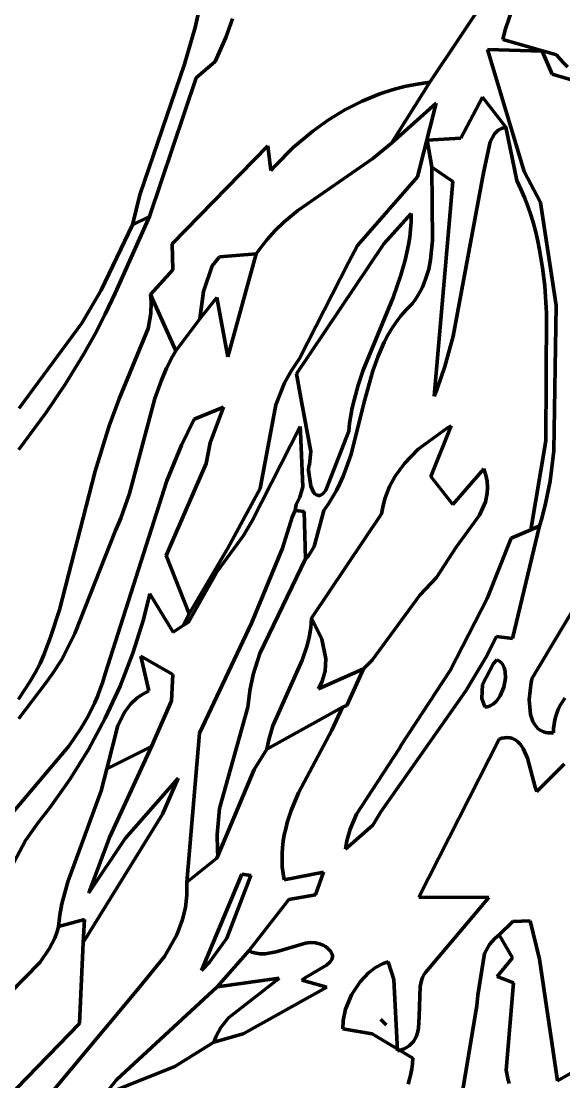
# Model space of a CAD drawing. Header units: millimetres. Extents: x 0 to 8.3, y 0 to 12.4.
# Drawn here: x 5.169 to 5.837, y 4.864 to 6.17 of the extents above; entities that cross this region are included whole.
import ezdxf

# ---------------------------------------------------------------- set-up
doc = ezdxf.new("R2010")
doc.units = ezdxf.units.MM
for name, color, linetype, lineweight in [('color#131313ff', 7, 'CONTINUOUS', 100), ('color#7c7c7cff', 7, 'CONTINUOUS', 100), ('color#c5c5c5ff', 7, 'CONTINUOUS', 100), ('color#ffffffff', 7, 'CONTINUOUS', 100)]:
    doc.layers.add(name, color=color, linetype=linetype, lineweight=lineweight)

msp = doc.modelspace()

# ---------------------------------------------------------------- linework, layer by layer
at = {"layer": 'color#131313ff'}
for p, q in [((5.6721, 6.0952), (5.8039, 6.2931)), ((5.7744, 6.1885), (5.7647, 6.1598)), ((5.7647, 6.1598), (5.7619, 6.1479)), ((5.7619, 6.1479), (5.828, 6.129)), ((5.8102, 6.1337), (5.7429, 6.1355)), ((5.7429, 6.1355), (5.7881, 5.9854)), ((5.8224, 6.1051), (5.8102, 6.1337)), ((5.828, 6.129), (5.8323, 6.1237)), ((5.8323, 6.1237), (5.8367, 6.1187)), ((5.8367, 6.1187), (5.8414, 6.1141)), ((5.9452, 6.0691), (5.8224, 6.1051)), ((5.6248, 6.0202), (5.6721, 6.0952)), ((5.7366, 6.077), (5.7102, 6.0264)), ((5.7653, 6.0401), (5.7366, 6.077)), ((5.6797, 6.0696), (5.6248, 6.0202)), ((5.6566, 5.9789), (5.6797, 6.0696)), ((5.7791, 5.9741), (5.7653, 6.0401)), ((5.7102, 6.0264), (5.6686, 6.0241)), ((5.6686, 6.0241), (5.6744, 5.9908)), ((5.6744, 5.9908), (5.6752, 5.9003)), ((5.7881, 5.9854), (5.8081, 5.9471)), ((5.5828, 5.8941), (5.6566, 5.9789)), ((5.784, 5.9637), (5.7791, 5.9741)), ((5.7884, 5.9532), (5.784, 5.9637)), ((5.7924, 5.9427), (5.7884, 5.9532)), ((5.8081, 5.9471), (5.8273, 5.8201)), ((5.6491, 5.9334), (5.6152, 5.8963)), ((5.6489, 5.9235), (5.6491, 5.9334)), ((5.7961, 5.932), (5.7924, 5.9427)), ((5.7994, 5.9213), (5.7961, 5.932)), ((5.2674, 5.8392), (5.3059, 5.9198)), ((5.3267, 5.9299), (5.2903, 5.8483)), ((5.3059, 5.9198), (5.3267, 5.9299)), ((5.6483, 5.9138), (5.6489, 5.9235)), ((5.8023, 5.9105), (5.7994, 5.9213)), ((5.6472, 5.9043), (5.6483, 5.9138)), ((5.8048, 5.8997), (5.8023, 5.9105)), ((5.6152, 5.8963), (5.5077, 5.7362)), ((5.5717, 5.8732), (5.5828, 5.8941)), ((5.6438, 5.8854), (5.6457, 5.8948)), ((5.6457, 5.8948), (5.6472, 5.9043)), ((5.6752, 5.9003), (5.6728, 5.8766)), ((5.8071, 5.8888), (5.8048, 5.8997)), ((5.6416, 5.876), (5.6438, 5.8854)), ((5.8107, 5.8668), (5.8071, 5.8888)), ((5.5116, 5.7549), (5.5717, 5.8732)), ((5.6363, 5.8576), (5.6416, 5.876)), ((5.6728, 5.8766), (5.6705, 5.865)), ((5.8133, 5.8446), (5.8107, 5.8668)), ((5.6266, 5.8303), (5.6363, 5.8576)), ((5.6672, 5.8538), (5.6651, 5.8483)), ((5.6705, 5.865), (5.6672, 5.8538)), ((5.2903, 5.8483), (5.2846, 5.8353)), ((5.6628, 5.8429), (5.6601, 5.8376)), ((5.6651, 5.8483), (5.6628, 5.8429)), ((5.8156, 5.811), (5.8133, 5.8446)), ((5.2434, 5.7983), (5.2674, 5.8392)), ((5.2846, 5.8353), (5.2725, 5.8096)), ((5.329, 5.8244), (5.3283, 5.834)), ((5.3283, 5.834), (5.3594, 5.7646)), ((5.59, 5.7404), (5.6266, 5.8303)), ((5.6537, 5.8273), (5.65, 5.8223)), ((5.6571, 5.8324), (5.6537, 5.8273)), ((5.6601, 5.8376), (5.6571, 5.8324)), ((5.3284, 5.8103), (5.329, 5.8244)), ((5.6429, 5.8151), (5.6364, 5.8076)), ((5.65, 5.8223), (5.6429, 5.8151)), ((5.8273, 5.8201), (5.8247, 5.6411)), ((5.2725, 5.8096), (5.2595, 5.7845)), ((5.3251, 5.792), (5.3284, 5.8103)), ((5.6364, 5.8076), (5.6306, 5.7998)), ((5.8148, 5.6535), (5.8156, 5.811)), ((5.1666, 5.6938), (5.2434, 5.7983)), ((5.2894, 5.7052), (5.3251, 5.792)), ((5.6252, 5.7918), (5.6203, 5.7836)), ((5.6306, 5.7998), (5.6252, 5.7918)), ((5.2595, 5.7845), (5.2456, 5.7599)), ((5.6159, 5.7752), (5.6119, 5.7666)), ((5.6203, 5.7836), (5.6159, 5.7752)), ((5.3594, 5.7646), (5.3553, 5.7575)), ((5.6119, 5.7666), (5.6082, 5.7578)), ((5.2456, 5.7599), (5.2234, 5.7238)), ((5.3553, 5.7575), (5.348, 5.7431)), ((5.5016, 5.7403), (5.5116, 5.7549)), ((5.6082, 5.7578), (5.6019, 5.7398)), ((5.348, 5.7431), (5.3416, 5.7283)), ((5.4932, 5.7249), (5.5016, 5.7403)), ((5.5077, 5.7362), (5.5139, 5.7022)), ((5.5838, 5.7221), (5.59, 5.7404)), ((5.6019, 5.7398), (5.5917, 5.7027)), ((5.2234, 5.7238), (5.1997, 5.6886)), ((5.3416, 5.7283), (5.3335, 5.7056)), ((5.4824, 5.698), (5.4932, 5.7249)), ((5.5786, 5.7035), (5.5838, 5.7221)), ((5.2772, 5.6722), (5.2894, 5.7052)), ((5.3335, 5.7056), (5.3022, 5.5885)), ((5.4629, 5.5948), (5.4824, 5.698)), ((5.5139, 5.7022), (5.5253, 5.6405)), ((5.5917, 5.7027), (5.5749, 5.637)), ((5.5764, 5.6941), (5.5786, 5.7035)), ((5.1997, 5.6886), (5.1661, 5.643)), ((5.5731, 5.675), (5.5746, 5.6846)), ((5.5746, 5.6846), (5.5764, 5.6941)), ((5.2602, 5.616), (5.2772, 5.6722)), ((5.5124, 5.6711), (5.4534, 5.5551)), ((5.5126, 5.6646), (5.5124, 5.6711)), ((5.5721, 5.6653), (5.5731, 5.675)), ((5.5155, 5.597), (5.5126, 5.6646)), ((5.5439, 5.5927), (5.5721, 5.6653)), ((5.7962, 5.5438), (5.8148, 5.6535)), ((5.5253, 5.6405), (5.5239, 5.6243)), ((5.5749, 5.637), (5.5687, 5.6188)), ((5.8247, 5.6411), (5.8199, 5.6039)), ((5.523, 5.6222), (5.5224, 5.6173)), ((5.5239, 5.6243), (5.523, 5.6222)), ((5.5687, 5.6188), (5.5652, 5.6099)), ((5.2161, 5.4454), (5.2602, 5.616)), ((5.5224, 5.6173), (5.5253, 5.5978)), ((5.5652, 5.6099), (5.5613, 5.6011)), ((5.4232, 5.5214), (5.4629, 5.5948)), ((5.5119, 5.5843), (5.5155, 5.597)), ((5.5253, 5.5978), (5.5288, 5.5905)), ((5.5422, 5.5906), (5.5439, 5.5927)), ((5.557, 5.5925), (5.5523, 5.5841)), ((5.5613, 5.6011), (5.557, 5.5925)), ((5.8199, 5.6039), (5.8143, 5.5762)), ((5.3022, 5.5885), (5.2914, 5.5581)), ((5.5073, 5.5752), (5.5119, 5.5843)), ((5.5288, 5.5905), (5.5309, 5.588)), ((5.5309, 5.588), (5.5333, 5.5865)), ((5.5333, 5.5865), (5.5347, 5.5862)), ((5.5347, 5.5862), (5.5361, 5.5863)), ((5.5361, 5.5863), (5.5375, 5.5868)), ((5.5375, 5.5868), (5.539, 5.5876)), ((5.539, 5.5876), (5.5406, 5.5888)), ((5.5406, 5.5888), (5.5422, 5.5906)), ((5.5523, 5.5841), (5.5471, 5.5759)), ((5.5061, 5.5677), (5.5073, 5.5752)), ((5.5171, 5.5667), (5.5061, 5.5677)), ((5.519, 5.5083), (5.5171, 5.5667)), ((5.5414, 5.5679), (5.5294, 5.5233)), ((5.5471, 5.5759), (5.5414, 5.5679)), ((5.8143, 5.5762), (5.8096, 5.5578)), ((5.2914, 5.5581), (5.2849, 5.5433)), ((5.4534, 5.5551), (5.4426, 5.5371)), ((5.8096, 5.5578), (5.8069, 5.5487)), ((5.2849, 5.5433), (5.235, 5.4161)), ((5.8069, 5.5487), (5.7962, 5.5438)), ((5.4426, 5.5371), (5.4101, 5.4928)), ((5.7978, 5.3611), (5.9013, 5.5343)), ((5.3755, 5.4404), (5.4232, 5.5214)), ((5.5294, 5.5233), (5.5225, 5.5117)), ((5.5225, 5.5117), (5.519, 5.5083)), ((5.4101, 5.4928), (5.3747, 5.4303)), ((5.2051, 5.4119), (5.2161, 5.4454)), ((5.3685, 5.426), (5.3755, 5.4404)), ((5.3747, 5.4303), (5.3685, 5.426)), ((5.1967, 5.39), (5.2051, 5.4119)), ((5.235, 5.4161), (5.2188, 5.3842)), ((5.1922, 5.3791), (5.1967, 5.39)), ((5.2188, 5.3842), (5.2072, 5.366)), ((5.186, 5.3679), (5.1922, 5.3791)), ((5.1658, 5.3353), (5.1795, 5.3568)), ((5.1795, 5.3568), (5.186, 5.3679)), ((5.2072, 5.366), (5.1986, 5.3543)), ((5.7965, 5.3562), (5.7978, 5.3611)), ((5.1986, 5.3543), (5.1659, 5.3116)), ((5.7941, 5.3351), (5.7965, 5.3562)), ((5.7959, 5.3163), (5.7941, 5.3351)), ((5.838, 5.3367), (5.8327, 5.3283)), ((5.4713, 5.2739), (5.5644, 5.3256)), ((5.5644, 5.3256), (5.5512, 5.2973)), ((5.8286, 5.3193), (5.827, 5.3146)), ((5.8305, 5.3239), (5.8286, 5.3193)), ((5.8327, 5.3283), (5.8305, 5.3239)), ((5.7988, 5.308), (5.7959, 5.3163)), ((5.8015, 5.3032), (5.7988, 5.308)), ((5.8248, 5.3047), (5.8242, 5.2994)), ((5.8257, 5.3097), (5.8248, 5.3047)), ((5.827, 5.3146), (5.8257, 5.3097)), ((5.5512, 5.2973), (5.5103, 5.2198)), ((5.805, 5.2993), (5.8015, 5.3032)), ((5.8071, 5.2976), (5.805, 5.2993)), ((5.8094, 5.2963), (5.8071, 5.2976)), ((5.8119, 5.2952), (5.8094, 5.2963)), ((5.8146, 5.2943), (5.8119, 5.2952)), ((5.8175, 5.2939), (5.8146, 5.2943)), ((5.8207, 5.2937), (5.8175, 5.2939)), ((5.8241, 5.2939), (5.8207, 5.2937)), ((5.8242, 5.2994), (5.8241, 5.2939)), ((5.6582, 5.0916), (5.7571, 5.2861)), ((5.7571, 5.2861), (5.7607, 5.2871)), ((5.7607, 5.2871), (5.7641, 5.2878)), ((5.7641, 5.2878), (5.7672, 5.288)), ((5.7672, 5.288), (5.7702, 5.2877)), ((5.7702, 5.2877), (5.7729, 5.2871)), ((5.7729, 5.2871), (5.7754, 5.2862)), ((5.7754, 5.2862), (5.7777, 5.2849)), ((5.7777, 5.2849), (5.7799, 5.2833)), ((5.7799, 5.2833), (5.7837, 5.2793)), ((5.7837, 5.2793), (5.7869, 5.2744)), ((5.4557, 5.2486), (5.4713, 5.2739)), ((5.7869, 5.2744), (5.7921, 5.2625)), ((5.7921, 5.2625), (5.8017, 5.2269)), ((5.8035, 5.2218), (5.8371, 5.2554)), ((5.4109, 5.1425), (5.4557, 5.2486)), ((5.8017, 5.2269), (5.8035, 5.2218)), ((5.5103, 5.2198), (5.5013, 5.1981)), ((5.5013, 5.1981), (5.4964, 5.1833)), ((5.4945, 5.1758), (5.4928, 5.1683)), ((5.4964, 5.1833), (5.4945, 5.1758)), ((5.4915, 5.1606), (5.4906, 5.1528)), ((5.4928, 5.1683), (5.4915, 5.1606)), ((5.4906, 5.1528), (5.4901, 5.145)), ((5.3727, 5.1099), (5.4096, 5.1395)), ((5.4096, 5.1395), (5.4109, 5.1425)), ((5.4901, 5.145), (5.49, 5.1371)), ((5.49, 5.1371), (5.4903, 5.129)), ((5.4903, 5.129), (5.4912, 5.1208)), ((5.4925, 5.1126), (5.541, 5.1223)), ((5.541, 5.1223), (5.5312, 5.0942)), ((5.373, 5.1046), (5.3727, 5.1099)), ((5.4406, 5.1199), (5.3908, 5.0012)), ((5.422, 5.041), (5.4515, 5.118)), ((5.4515, 5.118), (5.4406, 5.1199)), ((5.4912, 5.1208), (5.4925, 5.1126)), ((5.3728, 5.0941), (5.373, 5.1046)), ((5.371, 5.0788), (5.3728, 5.0941)), ((5.4984, 5.0884), (5.4493, 5.0252)), ((5.5312, 5.0942), (5.4984, 5.0884)), ((5.7444, 5.0909), (5.6582, 5.0916)), ((5.6665, 4.9987), (5.7444, 5.0909)), ((5.3675, 5.064), (5.371, 5.0788)), ((5.215, 5.0554), (5.2467, 5.0638)), ((5.2467, 5.0638), (5.2453, 5.0356)), ((5.3604, 5.045), (5.3675, 5.064)), ((5.774, 5.0614), (5.7572, 5.0451)), ((5.7955, 5.0621), (5.774, 5.0614)), ((5.8068, 5.015), (5.7955, 5.0621)), ((5.2102, 5.041), (5.2136, 5.0505)), ((5.2136, 5.0505), (5.215, 5.0554)), ((5.3455, 5.0182), (5.3604, 5.045)), ((5.7572, 5.0451), (5.7518, 5.0407)), ((5.2035, 5.0277), (5.2102, 5.041)), ((5.2453, 5.0356), (5.2408, 4.9359)), ((5.4006, 5.0112), (5.422, 5.041)), ((5.7454, 5.0333), (5.7394, 5.0222)), ((5.7518, 5.0407), (5.7454, 5.0333)), ((5.1925, 5.0113), (5.2035, 5.0277)), ((5.313, 4.9784), (5.3455, 5.0182)), ((5.4493, 5.0252), (5.4101, 4.9808)), ((5.7394, 5.0222), (5.731, 4.9708)), ((5.1256, 4.9433), (5.1925, 5.0113)), ((5.3908, 5.0012), (5.4006, 5.0112)), ((5.5966, 4.9981), (5.6052, 5.0047)), ((5.6052, 5.0047), (5.6144, 5.0096)), ((5.6144, 5.0096), (5.6207, 5.0117)), ((5.6207, 5.0117), (5.6276, 4.9899)), ((5.8289, 4.8651), (5.8068, 5.015)), ((5.5863, 4.9872), (5.5966, 4.9981)), ((5.6618, 4.9888), (5.6631, 4.9923)), ((5.6631, 4.9923), (5.6646, 4.9956)), ((5.6646, 4.9956), (5.6665, 4.9987)), ((5.1799, 4.8191), (5.313, 4.9784)), ((5.4101, 4.9808), (5.2861, 4.8663)), ((5.5757, 4.9711), (5.5863, 4.9872)), ((5.6276, 4.9899), (5.632, 4.9022)), ((5.659, 4.945), (5.6601, 4.9814)), ((5.6601, 4.9814), (5.6618, 4.9888)), ((5.5683, 4.9535), (5.5757, 4.9711)), ((5.731, 4.9708), (5.7296, 4.958)), ((5.5652, 4.9394), (5.5683, 4.9535)), ((5.7296, 4.958), (5.7022, 4.7929)), ((5.5647, 4.9292), (5.5652, 4.9394)), ((5.6116, 4.9407), (5.6141, 4.9383)), ((5.6182, 4.9343), (5.6116, 4.9407)), ((5.6141, 4.9383), (5.6182, 4.9343)), ((5.6579, 4.9296), (5.659, 4.945)), ((5.2408, 4.9359), (5.0982, 4.7895)), ((5.601, 4.923), (5.5647, 4.9292)), ((5.6562, 4.9227), (5.6579, 4.9296)), ((5.9522, 4.9365), (5.8289, 4.8651)), ((5.6511, 4.8933), (5.601, 4.923)), ((5.6495, 4.911), (5.6517, 4.9136)), ((5.6517, 4.9136), (5.6535, 4.9164)), ((5.6535, 4.9164), (5.655, 4.9194)), ((5.655, 4.9194), (5.6562, 4.9227)), ((5.632, 4.9022), (5.6365, 4.9033)), ((5.6365, 4.9033), (5.6404, 4.9048)), ((5.6404, 4.9048), (5.6439, 4.9066)), ((5.6439, 4.9066), (5.6469, 4.9087)), ((5.6469, 4.9087), (5.6495, 4.911)), ((5.6497, 4.88), (5.6506, 4.8866)), ((5.6506, 4.8866), (5.6511, 4.8933)), ((5.647, 4.8674), (5.6485, 4.8737)), ((5.6485, 4.8737), (5.6497, 4.88)), ((5.2861, 4.8663), (5.2717, 4.8484)), ((5.6451, 4.8613), (5.647, 4.8674))]:
    msp.add_line(p, q, dxfattribs=at)
at = {"layer": 'color#7c7c7cff'}
for p, q in [((5.3829, 6.1628), (5.387, 6.1813)), ((5.4289, 6.1734), (5.4207, 6.1504)), ((5.37, 6.1174), (5.3829, 6.1628)), ((5.4207, 6.1504), (5.4076, 6.1208)), ((5.3148, 5.9566), (5.37, 6.1174)), ((5.4076, 6.1208), (5.3844, 6.1008)), ((5.3844, 6.1008), (5.3267, 5.9299)), ((5.6721, 6.0952), (5.6248, 6.0202)), ((5.6255, 6.0858), (5.6407, 6.0899)), ((5.6407, 6.0899), (5.6563, 6.093)), ((5.6563, 6.093), (5.6721, 6.0952)), ((5.5886, 6.0719), (5.6105, 6.0808)), ((5.6105, 6.0808), (5.6255, 6.0858)), ((5.7102, 6.0264), (5.7366, 6.077)), ((5.7366, 6.077), (5.7653, 6.0401)), ((5.5675, 6.0612), (5.5886, 6.0719)), ((5.528, 6.0351), (5.5473, 6.0489)), ((5.5473, 6.0489), (5.5675, 6.0612)), ((5.7562, 6.0361), (5.7514, 6.0316)), ((5.7603, 6.0384), (5.7562, 6.0361)), ((5.7653, 6.0401), (5.7603, 6.0384)), ((5.5037, 6.0148), (5.528, 6.0351)), ((5.6686, 6.0241), (5.7102, 6.0264)), ((5.6744, 5.9908), (5.6686, 6.0241)), ((5.7514, 6.0316), (5.7463, 6.022)), ((5.3548, 5.8963), (5.4727, 6.0169)), ((5.4727, 6.0169), (5.4761, 5.9864)), ((5.4814, 5.9923), (5.5037, 6.0148)), ((5.6248, 6.0202), (5.6019, 6.0013)), ((5.7463, 6.022), (5.7381, 5.9835)), ((5.6019, 6.0013), (5.5094, 5.9371)), ((5.4761, 5.9864), (5.4814, 5.9923)), ((5.7003, 5.973), (5.6744, 5.9908)), ((5.7381, 5.9835), (5.7006, 5.7826)), ((5.6774, 5.7087), (5.7003, 5.973)), ((5.3059, 5.9198), (5.3148, 5.9566)), ((5.5094, 5.9371), (5.4923, 5.9228)), ((5.3267, 5.9299), (5.3059, 5.9198)), ((5.4923, 5.9228), (5.4817, 5.9126)), ((5.4817, 5.9126), (5.4717, 5.9017)), ((5.3554, 5.8644), (5.3548, 5.8963)), ((5.4717, 5.9017), (5.4625, 5.89)), ((5.413, 5.8803), (5.404, 5.8692)), ((5.4583, 5.8838), (5.413, 5.8803)), ((5.4625, 5.89), (5.4583, 5.8838)), ((5.404, 5.8692), (5.3932, 5.8375)), ((5.3283, 5.834), (5.3554, 5.8644)), ((5.3594, 5.7646), (5.3283, 5.834)), ((5.3932, 5.8375), (5.3887, 5.8038)), ((5.3887, 5.8038), (5.3594, 5.7646)), ((5.7006, 5.7826), (5.6903, 5.7453)), ((5.6903, 5.7453), (5.6809, 5.7177)), ((5.6809, 5.7177), (5.6774, 5.7087)), ((5.3819, 5.6804), (5.4181, 5.6949)), ((5.4181, 5.6949), (5.4016, 5.651)), ((5.3664, 5.6482), (5.3819, 5.6804)), ((5.3481, 5.6044), (5.3664, 5.6482)), ((5.4016, 5.651), (5.3968, 5.6256)), ((5.3968, 5.6256), (5.3473, 5.5125)), ((5.2725, 5.3667), (5.3481, 5.6044)), ((5.5025, 5.5597), (5.5061, 5.5677)), ((5.5061, 5.5677), (5.5171, 5.5667)), ((5.5171, 5.5667), (5.519, 5.5083)), ((5.4905, 5.5214), (5.5025, 5.5597)), ((5.4525, 5.4291), (5.4905, 5.5214)), ((5.3473, 5.5125), (5.3755, 5.4404)), ((5.519, 5.5083), (5.4626, 5.3915)), ((5.3274, 5.465), (5.3194, 5.4333)), ((5.3562, 5.4179), (5.3274, 5.465)), ((5.3755, 5.4404), (5.3685, 5.426)), ((5.5254, 5.4233), (5.5263, 5.4353)), ((5.5263, 5.4353), (5.539, 5.4091)), ((5.3194, 5.4333), (5.3063, 5.3918)), ((5.3685, 5.426), (5.3562, 5.4179)), ((5.3883, 5.2936), (5.4525, 5.4291)), ((5.5235, 5.4115), (5.5254, 5.4233)), ((5.5206, 5.4001), (5.5235, 5.4115)), ((5.539, 5.4091), (5.5441, 5.385)), ((5.5149, 5.3834), (5.5206, 5.4001)), ((5.3063, 5.3918), (5.2906, 5.3513)), ((5.4626, 5.3915), (5.4546, 5.3657)), ((5.4788, 5.3023), (5.5149, 5.3834)), ((5.5441, 5.385), (5.5431, 5.3698)), ((5.535, 5.3482), (5.5902, 5.3728)), ((5.5431, 5.3698), (5.5395, 5.3574)), ((5.5902, 5.3728), (5.5698, 5.3276)), ((5.2689, 5.3554), (5.2725, 5.3667)), ((5.4546, 5.3657), (5.4504, 5.3458)), ((5.5395, 5.3574), (5.535, 5.3482)), ((5.2627, 5.3385), (5.2659, 5.3468)), ((5.2659, 5.3468), (5.2689, 5.3554)), ((5.2906, 5.3513), (5.2724, 5.3118)), ((5.4504, 5.3458), (5.4487, 5.3322)), ((5.2512, 5.3145), (5.2591, 5.3303)), ((5.2591, 5.3303), (5.2627, 5.3385)), ((5.4487, 5.3322), (5.4481, 5.3254)), ((5.4481, 5.3254), (5.4132, 5.2007)), ((5.5644, 5.3256), (5.4713, 5.2739)), ((5.5698, 5.3276), (5.5644, 5.3256)), ((5.2423, 5.2993), (5.2512, 5.3145)), ((5.2724, 5.3118), (5.2518, 5.2735)), ((5.2276, 5.2774), (5.2423, 5.2993)), ((5.3727, 5.1099), (5.3883, 5.2936)), ((5.4737, 5.2854), (5.4788, 5.3023)), ((5.4713, 5.2739), (5.4737, 5.2854)), ((5.1532, 5.1895), (5.2276, 5.2774)), ((5.2518, 5.2735), (5.2289, 5.2365)), ((5.2743, 5.2497), (5.3293, 5.277)), ((5.3293, 5.277), (5.2777, 5.1648)), ((5.2674, 5.2225), (5.2743, 5.2497)), ((5.2289, 5.2365), (5.2037, 5.201)), ((5.297, 5.1637), (5.3623, 5.2382)), ((5.3623, 5.2382), (5.3427, 5.1938)), ((5.2263, 5.1104), (5.2674, 5.2225)), ((5.2037, 5.201), (5.1903, 5.1839)), ((5.4132, 5.2007), (5.4102, 5.1685)), ((5.3427, 5.1938), (5.2453, 5.0356)), ((5.1903, 5.1839), (5.1741, 5.1613)), ((5.1741, 5.1613), (5.122, 5.0632)), ((5.2777, 5.1648), (5.2523, 5.0966)), ((5.2523, 5.0966), (5.297, 5.1637)), ((5.4102, 5.1685), (5.4104, 5.149)), ((5.4104, 5.149), (5.4109, 5.1425)), ((5.4096, 5.1395), (5.3727, 5.1099)), ((5.4109, 5.1425), (5.4096, 5.1395)), ((5.2191, 5.0834), (5.2263, 5.1104)), ((5.2166, 5.0695), (5.2191, 5.0834)), ((5.215, 5.0554), (5.2166, 5.0695)), ((5.2467, 5.0638), (5.215, 5.0554)), ((5.2453, 5.0356), (5.2467, 5.0638)), ((5.4101, 4.9808), (5.4864, 4.9915)), ((5.4864, 4.9915), (5.4835, 4.989)), ((5.2861, 4.8663), (5.4101, 4.9808)), ((5.4835, 4.989), (5.4241, 4.943)), ((5.4241, 4.943), (5.4145, 4.9309)), ((5.4145, 4.9309), (5.4088, 4.9204)), ((5.4059, 4.9127), (5.3581, 4.8829)), ((5.4088, 4.9204), (5.4059, 4.9127)), ((5.3581, 4.8829), (5.2717, 4.8484)), ((5.2717, 4.8484), (5.2861, 4.8663))]:
    msp.add_line(p, q, dxfattribs=at)
at = {"layer": 'color#c5c5c5ff'}
for p, q in [((5.404, 5.8692), (5.413, 5.8803)), ((5.413, 5.8803), (5.4583, 5.8838)), ((5.4583, 5.8838), (5.4234, 5.7571)), ((5.3932, 5.8375), (5.404, 5.8692)), ((5.3887, 5.8038), (5.3932, 5.8375)), ((5.4099, 5.8301), (5.3887, 5.8038)), ((5.4234, 5.7571), (5.4099, 5.8301)), ((5.698, 5.6722), (5.6731, 5.6096)), ((5.6937, 5.6697), (5.698, 5.6722)), ((5.6576, 5.6434), (5.6937, 5.6697)), ((5.6406, 5.6258), (5.6576, 5.6434)), ((5.6292, 5.61), (5.6406, 5.6258)), ((5.7002, 5.5753), (5.7382, 5.6192)), ((5.7382, 5.6192), (5.7409, 5.6113)), ((5.6223, 5.5971), (5.6292, 5.61)), ((5.6731, 5.6096), (5.7002, 5.5753)), ((5.7409, 5.6113), (5.7424, 5.6037)), ((5.6169, 5.5834), (5.6223, 5.5971)), ((5.7424, 5.6037), (5.7429, 5.5962)), ((5.7429, 5.5962), (5.7425, 5.589)), ((5.6143, 5.5737), (5.6169, 5.5834)), ((5.7403, 5.5785), (5.7331, 5.5619)), ((5.7425, 5.589), (5.7403, 5.5785)), ((5.6125, 5.5635), (5.6143, 5.5737)), ((5.5263, 5.4353), (5.6125, 5.5635)), ((5.7331, 5.5619), (5.7044, 5.5225)), ((5.7719, 5.5336), (5.7962, 5.5438)), ((5.8069, 5.5487), (5.7735, 5.4102)), ((5.7962, 5.5438), (5.8069, 5.5487)), ((5.7423, 5.4594), (5.7719, 5.5336)), ((5.7044, 5.5225), (5.6802, 5.4851)), ((5.6802, 5.4851), (5.6598, 5.4633)), ((5.6598, 5.4633), (5.6008, 5.3834)), ((5.6968, 5.3706), (5.7423, 5.4594)), ((5.539, 5.4091), (5.5263, 5.4353)), ((5.5441, 5.385), (5.539, 5.4091)), ((5.7541, 5.4126), (5.741, 5.3868)), ((5.7735, 5.4102), (5.7541, 5.4126)), ((5.3161, 5.3883), (5.3556, 5.3656)), ((5.3259, 5.3455), (5.3161, 5.3883)), ((5.5431, 5.3698), (5.5441, 5.385)), ((5.6008, 5.3834), (5.5902, 5.3728)), ((5.741, 5.3868), (5.7162, 5.3458)), ((5.7501, 5.3793), (5.7546, 5.3837)), ((5.7546, 5.3837), (5.7567, 5.3827)), ((5.7567, 5.3827), (5.7585, 5.3815)), ((5.5902, 5.3728), (5.535, 5.3482)), ((5.5395, 5.3574), (5.5431, 5.3698)), ((5.6368, 5.2785), (5.6968, 5.3706)), ((5.7367, 5.3536), (5.7501, 5.3793)), ((5.7585, 5.3815), (5.7601, 5.38)), ((5.7601, 5.38), (5.7615, 5.3783)), ((5.7615, 5.3783), (5.7635, 5.3742)), ((5.7635, 5.3742), (5.7647, 5.3694)), ((5.3556, 5.3656), (5.3539, 5.3331)), ((5.535, 5.3482), (5.5395, 5.3574)), ((5.7651, 5.3613), (5.7631, 5.35)), ((5.7647, 5.3694), (5.7651, 5.3613)), ((5.3185, 5.3415), (5.3259, 5.3455)), ((5.7162, 5.3458), (5.6117, 5.1966)), ((5.736, 5.336), (5.7367, 5.3536)), ((5.7631, 5.35), (5.7586, 5.3393)), ((5.3035, 5.329), (5.3119, 5.3369)), ((5.3119, 5.3369), (5.3185, 5.3415)), ((5.3539, 5.3331), (5.3293, 5.277)), ((5.7397, 5.3259), (5.736, 5.336)), ((5.7539, 5.3327), (5.7503, 5.3294)), ((5.7586, 5.3393), (5.7539, 5.3327)), ((5.2877, 5.3031), (5.2965, 5.3199)), ((5.2965, 5.3199), (5.3035, 5.329)), ((5.7419, 5.3259), (5.7397, 5.3259)), ((5.7441, 5.3263), (5.7419, 5.3259)), ((5.7463, 5.327), (5.7441, 5.3263)), ((5.7503, 5.3294), (5.7463, 5.327)), ((5.2743, 5.2497), (5.2877, 5.3031)), ((5.6343, 5.2742), (5.6368, 5.2785)), ((5.3293, 5.277), (5.2743, 5.2497)), ((5.5816, 5.1937), (5.6343, 5.2742)), ((5.5738, 5.1753), (5.5816, 5.1937)), ((5.6117, 5.1966), (5.6018, 5.1801)), ((5.6018, 5.1801), (5.5683, 5.1506)), ((5.5698, 5.1608), (5.5738, 5.1753)), ((5.5683, 5.1506), (5.5698, 5.1608)), ((5.3908, 5.0012), (5.4406, 5.1199)), ((5.4515, 5.118), (5.422, 5.041)), ((5.4406, 5.1199), (5.4515, 5.118)), ((5.7518, 5.0407), (5.7572, 5.0451)), ((5.7572, 5.0451), (5.7735, 5.0169)), ((5.422, 5.041), (5.4006, 5.0112)), ((5.4827, 5.024), (5.5188, 5.0348)), ((5.5188, 5.0348), (5.5251, 5.0354)), ((5.5251, 5.0354), (5.5314, 5.035)), ((5.5314, 5.035), (5.5345, 5.0344)), ((5.5345, 5.0344), (5.5375, 5.0335)), ((5.5375, 5.0335), (5.5406, 5.0322)), ((5.5406, 5.0322), (5.5436, 5.0306)), ((5.5436, 5.0306), (5.5461, 5.0286)), ((5.7394, 5.0222), (5.7454, 5.0333)), ((5.7454, 5.0333), (5.7518, 5.0407)), ((5.4101, 4.9808), (5.4493, 5.0252)), ((5.4493, 5.0252), (5.4526, 5.0238)), ((5.4526, 5.0238), (5.456, 5.0227)), ((5.456, 5.0227), (5.4626, 5.0216)), ((5.4626, 5.0216), (5.4693, 5.0216)), ((5.4693, 5.0216), (5.4827, 5.024)), ((5.5461, 5.0286), (5.5482, 5.0266)), ((5.5482, 5.0266), (5.5498, 5.0248)), ((5.5498, 5.0248), (5.5509, 5.023)), ((5.5509, 5.023), (5.5517, 5.0212)), ((5.5522, 5.0179), (5.5513, 5.0148)), ((5.5517, 5.0212), (5.5521, 5.0196)), ((5.5521, 5.0196), (5.5522, 5.0179)), ((5.731, 4.9708), (5.7394, 5.0222)), ((5.7735, 5.0169), (5.7549, 4.9937)), ((5.4006, 5.0112), (5.3908, 5.0012)), ((5.5448, 5.0078), (5.5175, 4.9916)), ((5.5493, 5.0119), (5.5448, 5.0078)), ((5.5513, 5.0148), (5.5493, 5.0119)), ((5.4864, 4.9915), (5.4101, 4.9808)), ((5.4835, 4.989), (5.4864, 4.9915)), ((5.5175, 4.9916), (5.5145, 4.9891)), ((5.7549, 4.9937), (5.7748, 4.9859)), ((5.4241, 4.943), (5.4835, 4.989)), ((5.545, 4.9806), (5.4421, 4.9229)), ((5.5145, 4.9891), (5.545, 4.9806)), ((5.7748, 4.9859), (5.766, 4.8784)), ((5.7296, 4.958), (5.731, 4.9708)), ((5.7022, 4.7929), (5.7296, 4.958)), ((5.4145, 4.9309), (5.4241, 4.943)), ((5.6116, 4.9407), (5.6182, 4.9343)), ((5.6141, 4.9383), (5.6116, 4.9407)), ((5.6182, 4.9343), (5.6141, 4.9383)), ((5.4088, 4.9204), (5.4145, 4.9309)), ((5.4421, 4.9229), (5.4059, 4.9127)), ((5.4059, 4.9127), (5.4088, 4.9204)), ((5.766, 4.8784), (5.7683, 4.866)), ((5.7683, 4.866), (5.7695, 4.8618))]:
    msp.add_line(p, q, dxfattribs=at)
at = {"layer": 'color#ffffffff'}
for p, q in [((5.8039, 6.2931), (5.6721, 6.0952)), ((5.387, 6.1813), (5.3829, 6.1628)), ((5.7647, 6.1598), (5.7744, 6.1885)), ((5.4207, 6.1504), (5.4289, 6.1734)), ((5.3829, 6.1628), (5.37, 6.1174)), ((5.7619, 6.1479), (5.7647, 6.1598)), ((5.4076, 6.1208), (5.4207, 6.1504)), ((5.828, 6.129), (5.7619, 6.1479)), ((5.7881, 5.9854), (5.7429, 6.1355)), ((5.7429, 6.1355), (5.8102, 6.1337)), ((5.8102, 6.1337), (5.8224, 6.1051)), ((5.8323, 6.1237), (5.828, 6.129)), ((5.37, 6.1174), (5.3148, 5.9566)), ((5.3844, 6.1008), (5.4076, 6.1208)), ((5.8367, 6.1187), (5.8323, 6.1237)), ((5.8414, 6.1141), (5.8367, 6.1187)), ((5.8224, 6.1051), (5.9452, 6.0691)), ((5.3267, 5.9299), (5.3844, 6.1008)), ((5.6407, 6.0899), (5.6255, 6.0858)), ((5.6563, 6.093), (5.6407, 6.0899)), ((5.6721, 6.0952), (5.6563, 6.093)), ((5.6105, 6.0808), (5.5886, 6.0719)), ((5.6255, 6.0858), (5.6105, 6.0808)), ((5.5886, 6.0719), (5.5675, 6.0612)), ((5.6248, 6.0202), (5.6797, 6.0696)), ((5.6797, 6.0696), (5.6566, 5.9789)), ((5.5473, 6.0489), (5.528, 6.0351)), ((5.5675, 6.0612), (5.5473, 6.0489)), ((5.7514, 6.0316), (5.7562, 6.0361)), ((5.7562, 6.0361), (5.7603, 6.0384)), ((5.7603, 6.0384), (5.7653, 6.0401)), ((5.7653, 6.0401), (5.7791, 5.9741)), ((5.528, 6.0351), (5.5037, 6.0148)), ((5.7463, 6.022), (5.7514, 6.0316)), ((5.4727, 6.0169), (5.3548, 5.8963)), ((5.4761, 5.9864), (5.4727, 6.0169)), ((5.5037, 6.0148), (5.4814, 5.9923)), ((5.6019, 6.0013), (5.6248, 6.0202)), ((5.7381, 5.9835), (5.7463, 6.022)), ((5.5094, 5.9371), (5.6019, 6.0013)), ((5.4814, 5.9923), (5.4761, 5.9864)), ((5.6752, 5.9003), (5.6744, 5.9908)), ((5.6744, 5.9908), (5.7003, 5.973)), ((5.7006, 5.7826), (5.7381, 5.9835)), ((5.8081, 5.9471), (5.7881, 5.9854)), ((5.6566, 5.9789), (5.5828, 5.8941)), ((5.7003, 5.973), (5.6774, 5.7087)), ((5.7791, 5.9741), (5.784, 5.9637)), ((5.784, 5.9637), (5.7884, 5.9532)), ((5.3148, 5.9566), (5.3059, 5.9198)), ((5.7884, 5.9532), (5.7924, 5.9427)), ((5.8273, 5.8201), (5.8081, 5.9471)), ((5.4923, 5.9228), (5.5094, 5.9371)), ((5.6152, 5.8963), (5.6491, 5.9334)), ((5.6491, 5.9334), (5.6489, 5.9235)), ((5.7924, 5.9427), (5.7961, 5.932)), ((5.7961, 5.932), (5.7994, 5.9213)), ((5.3059, 5.9198), (5.2674, 5.8392)), ((5.2903, 5.8483), (5.3267, 5.9299)), ((5.4817, 5.9126), (5.4923, 5.9228)), ((5.6489, 5.9235), (5.6483, 5.9138)), ((5.7994, 5.9213), (5.8023, 5.9105)), ((5.4717, 5.9017), (5.4817, 5.9126)), ((5.6483, 5.9138), (5.6472, 5.9043)), ((5.8023, 5.9105), (5.8048, 5.8997)), ((5.3548, 5.8963), (5.3554, 5.8644)), ((5.4625, 5.89), (5.4717, 5.9017)), ((5.5077, 5.7362), (5.6152, 5.8963)), ((5.5828, 5.8941), (5.5717, 5.8732)), ((5.6457, 5.8948), (5.6438, 5.8854)), ((5.6472, 5.9043), (5.6457, 5.8948)), ((5.6728, 5.8766), (5.6752, 5.9003)), ((5.8048, 5.8997), (5.8071, 5.8888)), ((5.4234, 5.7571), (5.4583, 5.8838)), ((5.4583, 5.8838), (5.4625, 5.89)), ((5.6438, 5.8854), (5.6416, 5.876)), ((5.8071, 5.8888), (5.8107, 5.8668)), ((5.5717, 5.8732), (5.5116, 5.7549)), ((5.6416, 5.876), (5.6363, 5.8576)), ((5.6705, 5.865), (5.6728, 5.8766)), ((5.8107, 5.8668), (5.8133, 5.8446)), ((5.3554, 5.8644), (5.3283, 5.834)), ((5.6363, 5.8576), (5.6266, 5.8303)), ((5.6651, 5.8483), (5.6672, 5.8538)), ((5.6672, 5.8538), (5.6705, 5.865)), ((5.2846, 5.8353), (5.2903, 5.8483)), ((5.6601, 5.8376), (5.6628, 5.8429)), ((5.6628, 5.8429), (5.6651, 5.8483)), ((5.8133, 5.8446), (5.8156, 5.811)), ((5.2674, 5.8392), (5.2434, 5.7983)), ((5.2725, 5.8096), (5.2846, 5.8353)), ((5.3283, 5.834), (5.329, 5.8244)), ((5.3887, 5.8038), (5.4099, 5.8301)), ((5.4099, 5.8301), (5.4234, 5.7571)), ((5.6266, 5.8303), (5.59, 5.7404)), ((5.65, 5.8223), (5.6537, 5.8273)), ((5.6537, 5.8273), (5.6571, 5.8324)), ((5.6571, 5.8324), (5.6601, 5.8376)), ((5.329, 5.8244), (5.3284, 5.8103)), ((5.6364, 5.8076), (5.6429, 5.8151)), ((5.6429, 5.8151), (5.65, 5.8223)), ((5.8247, 5.6411), (5.8273, 5.8201)), ((5.2595, 5.7845), (5.2725, 5.8096)), ((5.3284, 5.8103), (5.3251, 5.792)), ((5.3594, 5.7646), (5.3887, 5.8038)), ((5.6306, 5.7998), (5.6364, 5.8076)), ((5.8156, 5.811), (5.8148, 5.6535)), ((5.2434, 5.7983), (5.1666, 5.6938)), ((5.3251, 5.792), (5.2894, 5.7052)), ((5.6203, 5.7836), (5.6252, 5.7918)), ((5.6252, 5.7918), (5.6306, 5.7998)), ((5.2456, 5.7599), (5.2595, 5.7845)), ((5.6119, 5.7666), (5.6159, 5.7752)), ((5.6159, 5.7752), (5.6203, 5.7836)), ((5.6903, 5.7453), (5.7006, 5.7826)), ((5.3553, 5.7575), (5.3594, 5.7646)), ((5.6082, 5.7578), (5.6119, 5.7666)), ((5.2234, 5.7238), (5.2456, 5.7599)), ((5.348, 5.7431), (5.3553, 5.7575)), ((5.5116, 5.7549), (5.5016, 5.7403)), ((5.6019, 5.7398), (5.6082, 5.7578)), ((5.3416, 5.7283), (5.348, 5.7431)), ((5.5016, 5.7403), (5.4932, 5.7249)), ((5.5139, 5.7022), (5.5077, 5.7362)), ((5.59, 5.7404), (5.5838, 5.7221)), ((5.5917, 5.7027), (5.6019, 5.7398)), ((5.6809, 5.7177), (5.6903, 5.7453)), ((5.1997, 5.6886), (5.2234, 5.7238)), ((5.3335, 5.7056), (5.3416, 5.7283)), ((5.4932, 5.7249), (5.4824, 5.698)), ((5.5838, 5.7221), (5.5786, 5.7035)), ((5.6774, 5.7087), (5.6809, 5.7177)), ((5.2894, 5.7052), (5.2772, 5.6722)), ((5.3022, 5.5885), (5.3335, 5.7056)), ((5.4824, 5.698), (5.4629, 5.5948)), ((5.5253, 5.6405), (5.5139, 5.7022)), ((5.5749, 5.637), (5.5917, 5.7027)), ((5.5786, 5.7035), (5.5764, 5.6941)), ((5.1661, 5.643), (5.1997, 5.6886)), ((5.4181, 5.6949), (5.3819, 5.6804)), ((5.4016, 5.651), (5.4181, 5.6949)), ((5.5746, 5.6846), (5.5731, 5.675)), ((5.5764, 5.6941), (5.5746, 5.6846)), ((5.2772, 5.6722), (5.2602, 5.616)), ((5.3819, 5.6804), (5.3664, 5.6482)), ((5.4534, 5.5551), (5.5124, 5.6711)), ((5.5124, 5.6711), (5.5126, 5.6646)), ((5.5731, 5.675), (5.5721, 5.6653)), ((5.6731, 5.6096), (5.698, 5.6722)), ((5.698, 5.6722), (5.6937, 5.6697)), ((5.5126, 5.6646), (5.5155, 5.597)), ((5.5721, 5.6653), (5.5439, 5.5927)), ((5.6937, 5.6697), (5.6576, 5.6434)), ((5.3664, 5.6482), (5.3481, 5.6044)), ((5.3968, 5.6256), (5.4016, 5.651)), ((5.8148, 5.6535), (5.7962, 5.5438)), ((5.5239, 5.6243), (5.5253, 5.6405)), ((5.5687, 5.6188), (5.5749, 5.637)), ((5.6576, 5.6434), (5.6406, 5.6258)), ((5.8199, 5.6039), (5.8247, 5.6411)), ((5.3473, 5.5125), (5.3968, 5.6256)), ((5.5224, 5.6173), (5.523, 5.6222)), ((5.523, 5.6222), (5.5239, 5.6243)), ((5.5652, 5.6099), (5.5687, 5.6188)), ((5.6406, 5.6258), (5.6292, 5.61)), ((5.7382, 5.6192), (5.7002, 5.5753)), ((5.7409, 5.6113), (5.7382, 5.6192)), ((5.2602, 5.616), (5.2161, 5.4454)), ((5.5253, 5.5978), (5.5224, 5.6173)), ((5.5613, 5.6011), (5.5652, 5.6099)), ((5.6292, 5.61), (5.6223, 5.5971)), ((5.7002, 5.5753), (5.6731, 5.6096)), ((5.7424, 5.6037), (5.7409, 5.6113)), ((5.3481, 5.6044), (5.2725, 5.3667)), ((5.4629, 5.5948), (5.4232, 5.5214)), ((5.5155, 5.597), (5.5119, 5.5843)), ((5.5288, 5.5905), (5.5253, 5.5978)), ((5.5439, 5.5927), (5.5422, 5.5906)), ((5.5523, 5.5841), (5.557, 5.5925)), ((5.557, 5.5925), (5.5613, 5.6011)), ((5.6223, 5.5971), (5.6169, 5.5834)), ((5.7429, 5.5962), (5.7424, 5.6037)), ((5.7425, 5.589), (5.7429, 5.5962)), ((5.8143, 5.5762), (5.8199, 5.6039)), ((5.2914, 5.5581), (5.3022, 5.5885)), ((5.5119, 5.5843), (5.5073, 5.5752)), ((5.5309, 5.588), (5.5288, 5.5905)), ((5.5333, 5.5865), (5.5309, 5.588)), ((5.5347, 5.5862), (5.5333, 5.5865)), ((5.5361, 5.5863), (5.5347, 5.5862)), ((5.5375, 5.5868), (5.5361, 5.5863)), ((5.539, 5.5876), (5.5375, 5.5868)), ((5.5406, 5.5888), (5.539, 5.5876)), ((5.5422, 5.5906), (5.5406, 5.5888)), ((5.5471, 5.5759), (5.5523, 5.5841)), ((5.6169, 5.5834), (5.6143, 5.5737)), ((5.7331, 5.5619), (5.7403, 5.5785)), ((5.7403, 5.5785), (5.7425, 5.589)), ((5.5061, 5.5677), (5.5025, 5.5597)), ((5.5073, 5.5752), (5.5061, 5.5677)), ((5.5294, 5.5233), (5.5414, 5.5679)), ((5.5414, 5.5679), (5.5471, 5.5759)), ((5.6143, 5.5737), (5.6125, 5.5635)), ((5.8096, 5.5578), (5.8143, 5.5762)), ((5.2849, 5.5433), (5.2914, 5.5581)), ((5.4426, 5.5371), (5.4534, 5.5551)), ((5.5025, 5.5597), (5.4905, 5.5214)), ((5.6125, 5.5635), (5.5263, 5.4353)), ((5.7044, 5.5225), (5.7331, 5.5619)), ((5.8069, 5.5487), (5.8096, 5.5578)), ((5.235, 5.4161), (5.2849, 5.5433)), ((5.7962, 5.5438), (5.7719, 5.5336)), ((5.7735, 5.4102), (5.8069, 5.5487)), ((5.4101, 5.4928), (5.4426, 5.5371)), ((5.7719, 5.5336), (5.7423, 5.4594)), ((5.9013, 5.5343), (5.7978, 5.3611)), ((5.4232, 5.5214), (5.3755, 5.4404)), ((5.4905, 5.5214), (5.4525, 5.4291)), ((5.5225, 5.5117), (5.5294, 5.5233)), ((5.6802, 5.4851), (5.7044, 5.5225)), ((5.3755, 5.4404), (5.3473, 5.5125)), ((5.4626, 5.3915), (5.519, 5.5083)), ((5.519, 5.5083), (5.5225, 5.5117)), ((5.3747, 5.4303), (5.4101, 5.4928)), ((5.6598, 5.4633), (5.6802, 5.4851)), ((5.3194, 5.4333), (5.3274, 5.465)), ((5.3274, 5.465), (5.3562, 5.4179)), ((5.6008, 5.3834), (5.6598, 5.4633)), ((5.7423, 5.4594), (5.6968, 5.3706)), ((5.2161, 5.4454), (5.2051, 5.4119)), ((5.5263, 5.4353), (5.5254, 5.4233)), ((5.3063, 5.3918), (5.3194, 5.4333)), ((5.3562, 5.4179), (5.3685, 5.426)), ((5.3685, 5.426), (5.3747, 5.4303)), ((5.4525, 5.4291), (5.3883, 5.2936)), ((5.5254, 5.4233), (5.5235, 5.4115)), ((5.2051, 5.4119), (5.1967, 5.39)), ((5.2188, 5.3842), (5.235, 5.4161)), ((5.5235, 5.4115), (5.5206, 5.4001)), ((5.741, 5.3868), (5.7541, 5.4126)), ((5.7541, 5.4126), (5.7735, 5.4102)), ((5.5206, 5.4001), (5.5149, 5.3834)), ((5.1967, 5.39), (5.1922, 5.3791)), ((5.2072, 5.366), (5.2188, 5.3842)), ((5.2906, 5.3513), (5.3063, 5.3918)), ((5.3556, 5.3656), (5.3161, 5.3883)), ((5.3161, 5.3883), (5.3259, 5.3455)), ((5.4546, 5.3657), (5.4626, 5.3915)), ((5.5149, 5.3834), (5.4788, 5.3023)), ((5.5902, 5.3728), (5.6008, 5.3834)), ((5.7162, 5.3458), (5.741, 5.3868)), ((5.7546, 5.3837), (5.7501, 5.3793)), ((5.7567, 5.3827), (5.7546, 5.3837)), ((5.7585, 5.3815), (5.7567, 5.3827)), ((5.1922, 5.3791), (5.186, 5.3679)), ((5.5698, 5.3276), (5.5902, 5.3728)), ((5.6968, 5.3706), (5.6368, 5.2785)), ((5.7501, 5.3793), (5.7367, 5.3536)), ((5.7601, 5.38), (5.7585, 5.3815)), ((5.7615, 5.3783), (5.7601, 5.38)), ((5.7635, 5.3742), (5.7615, 5.3783)), ((5.7647, 5.3694), (5.7635, 5.3742)), ((5.1795, 5.3568), (5.1658, 5.3353)), ((5.186, 5.3679), (5.1795, 5.3568)), ((5.1986, 5.3543), (5.2072, 5.366)), ((5.2725, 5.3667), (5.2689, 5.3554)), ((5.3539, 5.3331), (5.3556, 5.3656)), ((5.4504, 5.3458), (5.4546, 5.3657)), ((5.7631, 5.35), (5.7651, 5.3613)), ((5.7651, 5.3613), (5.7647, 5.3694)), ((5.7978, 5.3611), (5.7965, 5.3562)), ((5.1659, 5.3116), (5.1986, 5.3543)), ((5.2659, 5.3468), (5.2627, 5.3385)), ((5.2689, 5.3554), (5.2659, 5.3468)), ((5.2724, 5.3118), (5.2906, 5.3513)), ((5.3259, 5.3455), (5.3185, 5.3415)), ((5.4487, 5.3322), (5.4504, 5.3458)), ((5.6117, 5.1966), (5.7162, 5.3458)), ((5.7367, 5.3536), (5.736, 5.336)), ((5.7586, 5.3393), (5.7631, 5.35)), ((5.7965, 5.3562), (5.7941, 5.3351)), ((5.2591, 5.3303), (5.2512, 5.3145)), ((5.2627, 5.3385), (5.2591, 5.3303)), ((5.3119, 5.3369), (5.3035, 5.329)), ((5.3185, 5.3415), (5.3119, 5.3369)), ((5.3293, 5.277), (5.3539, 5.3331)), ((5.4481, 5.3254), (5.4487, 5.3322)), ((5.736, 5.336), (5.7397, 5.3259)), ((5.7503, 5.3294), (5.7539, 5.3327)), ((5.7539, 5.3327), (5.7586, 5.3393)), ((5.7941, 5.3351), (5.7959, 5.3163)), ((5.8327, 5.3283), (5.838, 5.3367)), ((5.2965, 5.3199), (5.2877, 5.3031)), ((5.3035, 5.329), (5.2965, 5.3199)), ((5.4132, 5.2007), (5.4481, 5.3254)), ((5.5512, 5.2973), (5.5644, 5.3256)), ((5.5644, 5.3256), (5.5698, 5.3276)), ((5.7397, 5.3259), (5.7419, 5.3259)), ((5.7419, 5.3259), (5.7441, 5.3263)), ((5.7441, 5.3263), (5.7463, 5.327)), ((5.7463, 5.327), (5.7503, 5.3294)), ((5.827, 5.3146), (5.8286, 5.3193)), ((5.8286, 5.3193), (5.8305, 5.3239)), ((5.8305, 5.3239), (5.8327, 5.3283)), ((5.2512, 5.3145), (5.2423, 5.2993)), ((5.2518, 5.2735), (5.2724, 5.3118)), ((5.7959, 5.3163), (5.7988, 5.308)), ((5.7988, 5.308), (5.8015, 5.3032)), ((5.8242, 5.2994), (5.8248, 5.3047)), ((5.8248, 5.3047), (5.8257, 5.3097)), ((5.8257, 5.3097), (5.827, 5.3146)), ((5.2423, 5.2993), (5.2276, 5.2774)), ((5.2877, 5.3031), (5.2743, 5.2497)), ((5.3883, 5.2936), (5.3727, 5.1099)), ((5.4788, 5.3023), (5.4737, 5.2854)), ((5.5103, 5.2198), (5.5512, 5.2973)), ((5.8015, 5.3032), (5.805, 5.2993)), ((5.805, 5.2993), (5.8071, 5.2976)), ((5.8071, 5.2976), (5.8094, 5.2963)), ((5.8094, 5.2963), (5.8119, 5.2952)), ((5.8119, 5.2952), (5.8146, 5.2943)), ((5.8146, 5.2943), (5.8175, 5.2939)), ((5.8175, 5.2939), (5.8207, 5.2937)), ((5.8207, 5.2937), (5.8241, 5.2939)), ((5.8241, 5.2939), (5.8242, 5.2994)), ((5.4737, 5.2854), (5.4713, 5.2739)), ((5.6368, 5.2785), (5.6343, 5.2742)), ((5.7571, 5.2861), (5.6582, 5.0916)), ((5.7607, 5.2871), (5.7571, 5.2861)), ((5.7641, 5.2878), (5.7607, 5.2871)), ((5.7672, 5.288), (5.7641, 5.2878)), ((5.7702, 5.2877), (5.7672, 5.288)), ((5.7729, 5.2871), (5.7702, 5.2877)), ((5.7754, 5.2862), (5.7729, 5.2871)), ((5.7777, 5.2849), (5.7754, 5.2862)), ((5.7799, 5.2833), (5.7777, 5.2849)), ((5.7837, 5.2793), (5.7799, 5.2833)), ((5.7869, 5.2744), (5.7837, 5.2793)), ((5.2276, 5.2774), (5.1532, 5.1895)), ((5.2289, 5.2365), (5.2518, 5.2735)), ((5.2777, 5.1648), (5.3293, 5.277)), ((5.4713, 5.2739), (5.4557, 5.2486)), ((5.6343, 5.2742), (5.5816, 5.1937)), ((5.7921, 5.2625), (5.7869, 5.2744)), ((5.8017, 5.2269), (5.7921, 5.2625)), ((5.8371, 5.2554), (5.8035, 5.2218)), ((5.2743, 5.2497), (5.2674, 5.2225)), ((5.4557, 5.2486), (5.4109, 5.1425)), ((5.2037, 5.201), (5.2289, 5.2365)), ((5.3623, 5.2382), (5.297, 5.1637)), ((5.3427, 5.1938), (5.3623, 5.2382)), ((5.8035, 5.2218), (5.8017, 5.2269)), ((5.2674, 5.2225), (5.2263, 5.1104)), ((5.5013, 5.1981), (5.5103, 5.2198)), ((5.1903, 5.1839), (5.2037, 5.201)), ((5.4102, 5.1685), (5.4132, 5.2007)), ((5.2453, 5.0356), (5.3427, 5.1938)), ((5.4964, 5.1833), (5.5013, 5.1981)), ((5.5816, 5.1937), (5.5738, 5.1753)), ((5.6018, 5.1801), (5.6117, 5.1966)), ((5.1741, 5.1613), (5.1903, 5.1839)), ((5.4928, 5.1683), (5.4945, 5.1758)), ((5.4945, 5.1758), (5.4964, 5.1833)), ((5.5683, 5.1506), (5.6018, 5.1801)), ((5.5738, 5.1753), (5.5698, 5.1608)), ((5.122, 5.0632), (5.1741, 5.1613)), ((5.2523, 5.0966), (5.2777, 5.1648)), ((5.297, 5.1637), (5.2523, 5.0966)), ((5.4104, 5.149), (5.4102, 5.1685)), ((5.4906, 5.1528), (5.4915, 5.1606)), ((5.4915, 5.1606), (5.4928, 5.1683)), ((5.5698, 5.1608), (5.5683, 5.1506)), ((5.4109, 5.1425), (5.4104, 5.149)), ((5.4901, 5.145), (5.4906, 5.1528)), ((5.49, 5.1371), (5.4901, 5.145)), ((5.4903, 5.129), (5.49, 5.1371)), ((5.4912, 5.1208), (5.4903, 5.129)), ((5.541, 5.1223), (5.4925, 5.1126)), ((5.5312, 5.0942), (5.541, 5.1223)), ((5.2263, 5.1104), (5.2191, 5.0834)), ((5.3727, 5.1099), (5.373, 5.1046)), ((5.4925, 5.1126), (5.4912, 5.1208)), ((5.373, 5.1046), (5.3728, 5.0941)), ((5.2191, 5.0834), (5.2166, 5.0695)), ((5.3728, 5.0941), (5.371, 5.0788)), ((5.4493, 5.0252), (5.4984, 5.0884)), ((5.4984, 5.0884), (5.5312, 5.0942)), ((5.6582, 5.0916), (5.7444, 5.0909)), ((5.7444, 5.0909), (5.6665, 4.9987)), ((5.2166, 5.0695), (5.215, 5.0554)), ((5.371, 5.0788), (5.3675, 5.064)), ((5.3675, 5.064), (5.3604, 5.045)), ((5.7572, 5.0451), (5.774, 5.0614)), ((5.774, 5.0614), (5.7955, 5.0621)), ((5.7955, 5.0621), (5.8068, 5.015)), ((5.2136, 5.0505), (5.2102, 5.041)), ((5.215, 5.0554), (5.2136, 5.0505)), ((5.3604, 5.045), (5.3455, 5.0182)), ((5.7735, 5.0169), (5.7572, 5.0451)), ((5.2102, 5.041), (5.2035, 5.0277)), ((5.2408, 4.9359), (5.2453, 5.0356)), ((5.5188, 5.0348), (5.4827, 5.024)), ((5.5251, 5.0354), (5.5188, 5.0348)), ((5.5314, 5.035), (5.5251, 5.0354)), ((5.5345, 5.0344), (5.5314, 5.035)), ((5.5375, 5.0335), (5.5345, 5.0344)), ((5.5406, 5.0322), (5.5375, 5.0335)), ((5.5436, 5.0306), (5.5406, 5.0322)), ((5.5461, 5.0286), (5.5436, 5.0306)), ((5.2035, 5.0277), (5.1925, 5.0113)), ((5.3455, 5.0182), (5.313, 4.9784)), ((5.4526, 5.0238), (5.4493, 5.0252)), ((5.456, 5.0227), (5.4526, 5.0238)), ((5.4626, 5.0216), (5.456, 5.0227)), ((5.4693, 5.0216), (5.4626, 5.0216)), ((5.4827, 5.024), (5.4693, 5.0216)), ((5.5482, 5.0266), (5.5461, 5.0286)), ((5.5498, 5.0248), (5.5482, 5.0266)), ((5.5509, 5.023), (5.5498, 5.0248)), ((5.5517, 5.0212), (5.5509, 5.023)), ((5.5513, 5.0148), (5.5522, 5.0179)), ((5.5521, 5.0196), (5.5517, 5.0212)), ((5.5522, 5.0179), (5.5521, 5.0196)), ((5.7549, 4.9937), (5.7735, 5.0169)), ((5.1925, 5.0113), (5.1256, 4.9433)), ((5.5175, 4.9916), (5.5448, 5.0078)), ((5.5448, 5.0078), (5.5493, 5.0119)), ((5.5493, 5.0119), (5.5513, 5.0148)), ((5.6052, 5.0047), (5.5966, 4.9981)), ((5.6144, 5.0096), (5.6052, 5.0047)), ((5.6207, 5.0117), (5.6144, 5.0096)), ((5.6276, 4.9899), (5.6207, 5.0117)), ((5.8068, 5.015), (5.8289, 4.8651)), ((5.5145, 4.9891), (5.5175, 4.9916)), ((5.5966, 4.9981), (5.5863, 4.9872)), ((5.6631, 4.9923), (5.6618, 4.9888)), ((5.6646, 4.9956), (5.6631, 4.9923)), ((5.6665, 4.9987), (5.6646, 4.9956)), ((5.7748, 4.9859), (5.7549, 4.9937)), ((5.313, 4.9784), (5.1799, 4.8191)), ((5.4421, 4.9229), (5.545, 4.9806)), ((5.545, 4.9806), (5.5145, 4.9891)), ((5.5863, 4.9872), (5.5757, 4.9711)), ((5.632, 4.9022), (5.6276, 4.9899)), ((5.6601, 4.9814), (5.659, 4.945)), ((5.6618, 4.9888), (5.6601, 4.9814)), ((5.766, 4.8784), (5.7748, 4.9859)), ((5.5757, 4.9711), (5.5683, 4.9535)), ((5.5683, 4.9535), (5.5652, 4.9394)), ((5.5652, 4.9394), (5.5647, 4.9292)), ((5.659, 4.945), (5.6579, 4.9296)), ((5.0982, 4.7895), (5.2408, 4.9359)), ((5.5647, 4.9292), (5.601, 4.923)), ((5.6579, 4.9296), (5.6562, 4.9227)), ((5.8289, 4.8651), (5.9522, 4.9365)), ((5.3581, 4.8829), (5.4059, 4.9127)), ((5.4059, 4.9127), (5.4421, 4.9229)), ((5.601, 4.923), (5.6511, 4.8933)), ((5.6517, 4.9136), (5.6495, 4.911)), ((5.6535, 4.9164), (5.6517, 4.9136)), ((5.655, 4.9194), (5.6535, 4.9164)), ((5.6562, 4.9227), (5.655, 4.9194)), ((5.6365, 4.9033), (5.632, 4.9022)), ((5.6404, 4.9048), (5.6365, 4.9033)), ((5.6439, 4.9066), (5.6404, 4.9048)), ((5.6469, 4.9087), (5.6439, 4.9066)), ((5.6495, 4.911), (5.6469, 4.9087)), ((5.6506, 4.8866), (5.6497, 4.88)), ((5.6511, 4.8933), (5.6506, 4.8866)), ((5.2717, 4.8484), (5.3581, 4.8829)), ((5.6485, 4.8737), (5.647, 4.8674)), ((5.6497, 4.88), (5.6485, 4.8737)), ((5.7683, 4.866), (5.766, 4.8784)), ((5.647, 4.8674), (5.6451, 4.8613)), ((5.7695, 4.8618), (5.7683, 4.866))]:
    msp.add_line(p, q, dxfattribs=at)

doc.saveas('drawing.dxf')
